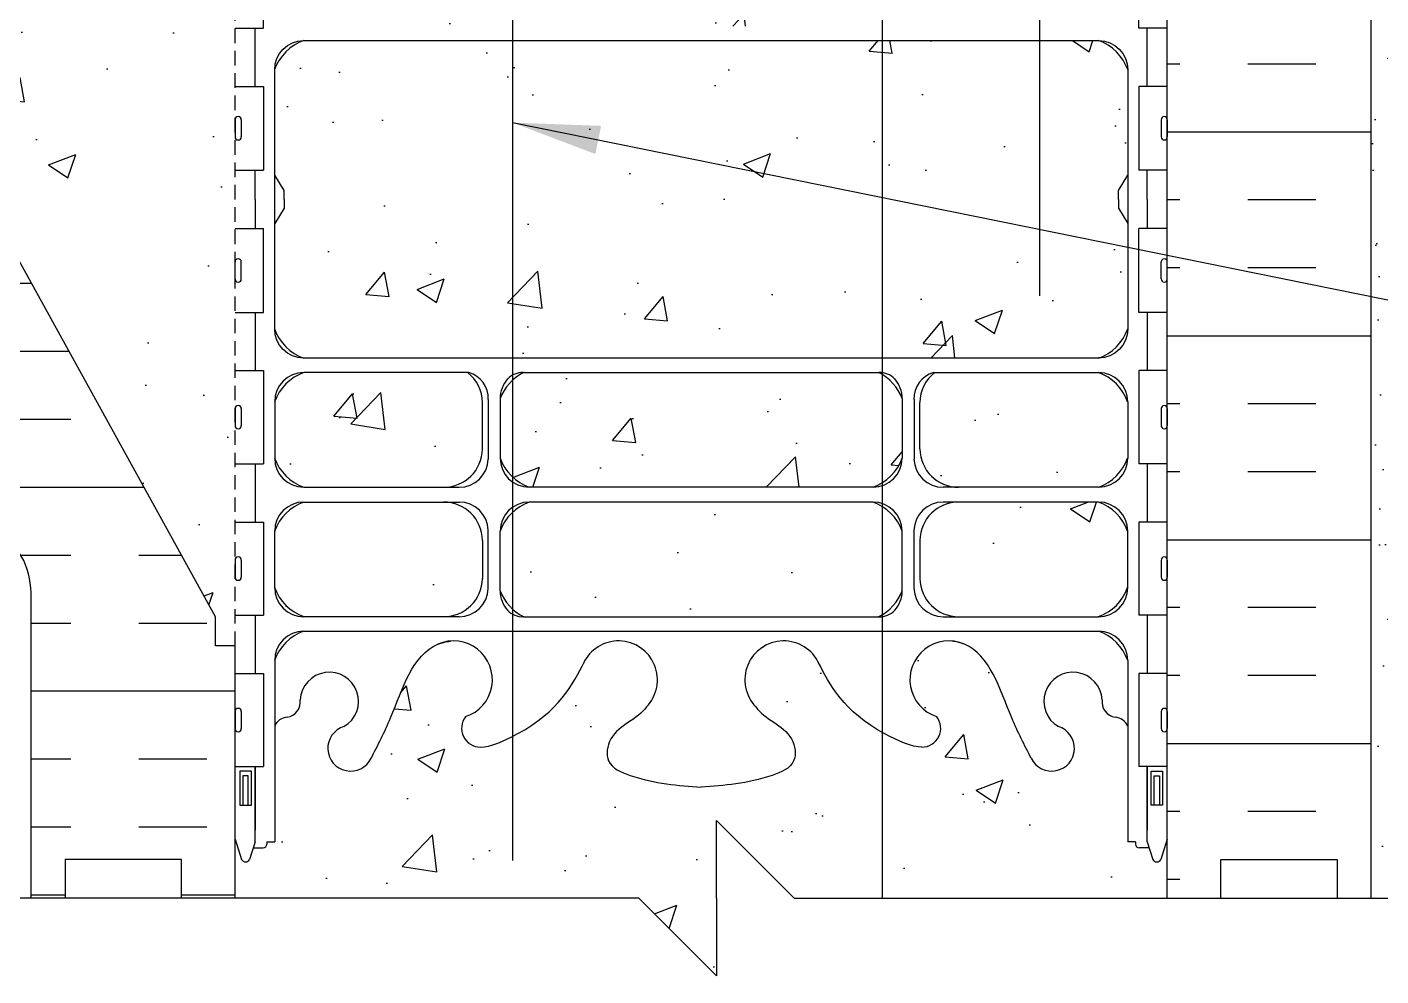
# Model space of a CAD drawing. Header units: inches. Extents: x 194.4 to 286.3, y 91.1 to 158.2.
# Drawn here: x 249.42 to 266.85, y 111.24 to 123.46 of the extents above; entities that cross this region are included whole.
import ezdxf

# ---------------------------------------------------------------- set-up
doc = ezdxf.new("R2010")
doc.units = ezdxf.units.IN
doc.header["$LTSCALE"] = 0.5
doc.header["$MEASUREMENT"] = 0
doc.linetypes.add('HIDDEN2', pattern=[0.1875, 0.125, -0.0625])
for name, color, linetype in [('HATCH', 12, 'Continuous'), ('Hidden2', 12, 'HIDDEN2'), ('line25', 2, 'Continuous'), ('LINE3', 3, 'Continuous'), ('LINE50', 5, 'Continuous'), ('LINE9', 9, 'Continuous'), ('TEXT', 4, 'Continuous'), ('Web_Edge', 9, 'Continuous')]:
    doc.layers.add(name, color=color, linetype=linetype)
doc.styles.add('DIM', font='romans.shx', dxfattribs={"width": 0.7})
doc.dimstyles.new('ext_12', dxfattribs={"dimscale": 12, "dimtxt": 0.09375, "dimasz": 0.09375, "dimexe": 0.09375, "dimexo": 0.0625, "dimgap": 0.0625, "dimtad": 1, "dimdec": 1, "dimzin": 2, "dimdsep": 46, "dimlunit": 4, "dimtxsty": 'DIM', "dimcen": 0.09, "dimdle": 0.09375, "dimclrt": 4, "dimadec": 0, "dimazin": 0, "dimtfac": 1, "dimtdec": 1, "dimtmove": 2, "dimatfit": 3, "dimfxl": 1, "dimfrac": 2, "dimtolj": 1, "dimtzin": 0, "dimarcsym": 0})
pattern_1 = [(50, (0, 0), (3.5863, -0.31376), [0.375, -4.125]), (355, (0, 0), (-0.693757, 3.76096), [0.3, -3.3]), (100.4514, (0.299, -0.026), (2.892544, 3.4472), [0.3187, -3.50571]), (46.1842, (0, 1), (5.336207, -0.827596), [0.5625, -6.1875]), (96.6356, (0.4447, 0.931), (4.67331, 4.87059), [0.47805, -5.25857]), (351.1842, (0, 1), (4.67331, 4.87059), [0.45, -4.95]), (21, (0.5, 0.75), (2.984535, -2.013094), [0.375, -4.125]), (326, (0.5, 0.75), (1.216577, 3.62575), [0.3, -3.3]), (71.4514, (0.7487, 0.5822), (4.201112, 1.612656), [0.3187, -3.50571]), (37.5, (0, 0), (0.0607993, 1.6644693), [0, -3.26, 0, -3.35, 0, -3.3125]), (7.5, (0, 0), (1.315348, 1.972059), [0, -1.91, 0, -3.185, 0, -1.2625]), (327.5, (-1.115, 0), (2.669112, -0.1127744), [0, -1.25, 0, -3.9, 0, -5.175]), (317.5, (-1.615, 0), (2.915931, 0.500525), [0, -1.625, 0, -2.59, 0, -3.675])]

msp = doc.modelspace()

# ---------------------------------------------------------------- hatches: boundary and pattern name
at = {"layer": 'HATCH'}
h = msp.add_hatch(dxfattribs=at)
h.set_pattern_fill('AR-CONC', color=256, scale=0.5)
h.set_pattern_definition(pattern_1)
h.paths.add_polyline_path([(252.099, 130.237), (251.411, 130.237), (251.411, 129.737), (249.911, 129.737), (249.911, 130.237), (249.474, 130.237), (247.474, 130.237), (247.474, 128.737, -1), (246.974, 128.737), (246.974, 130.237), (245.674, 130.237), (245.674, 128.487, 0.079579), (246.674, 125.237), (251.849, 115.862), (251.849, 115.487), (252.099, 115.487)])
h.paths.add_polyline_path([(263.863, 154.332), (263.953, 154.332, 0.088416), (264.099, 154.43), (264.099, 157.237), (257.099, 157.237), (256.099, 158.237), (256.099, 156.237), (255.099, 157.237), (252.099, 157.237), (252.099, 154.43, 0.088416), (252.245, 154.332), (252.335, 154.332), (252.335, 154.291, -0.249069), (252.445, 154.084), (252.445, 154.016, -0.414214), (252.382, 153.954), (252.335, 153.954), (252.335, 153.884), (252.44, 153.884, -0.155529), (252.615, 153.749, 0.180914), (253.033, 153.438), (254.614, 153.085, 0.054974), (254.941, 153.049), (258.099, 153.049), (261.256, 153.049, 0.054974), (261.583, 153.085), (263.164, 153.438, 0.180914), (263.582, 153.749, -0.155529), (263.758, 153.884), (263.863, 153.884), (263.863, 153.954), (263.815, 153.954, -0.414214), (263.753, 154.016), (263.753, 154.084, -0.249069), (263.863, 154.291)])
edge = h.paths.add_edge_path()
edge.add_line((264.099, 148.237), (264.099, 150.237))
edge.add_arc((263.753, 149.876), 0.5, 46.2109, 66.4218)
edge.add_line((263.953, 150.335), (263.863, 150.335))
edge.add_line((263.863, 150.335), (263.863, 150.376))
edge.add_arc((264.003, 150.584), 0.25, 180, 235.9442, ccw=False)
edge.add_line((263.753, 150.584), (263.753, 150.651))
edge.add_arc((263.815, 150.651), 0.0625, 90, 180, ccw=False)
edge.add_line((263.815, 150.714), (263.863, 150.714))
edge.add_line((263.863, 150.714), (263.863, 150.784))
edge.add_line((263.863, 150.784), (263.758, 150.784))
edge.add_arc((263.795, 150.434), 0.352, 96.1291, 141.5331)
edge.add_arc((263.418, 150.702), 0.113, 167.8156, 334.0569, ccw=False)
edge.add_arc((262.933, 150.707), 0.375, 2.9237, 239.8675)
edge.add_arc((262.613, 150.113), 0.3, -152.403, 63.9425, ccw=False)
edge.add_spline(control_points=[(262.347, 149.974), (262.261, 150.141), (262.008, 150.631), (261.813, 151.312), (261.488, 151.443)], knot_values=[0, 0, 0, 0, 0.579211, 1.703896, 1.703896, 1.703896, 1.703896], degree=3, periodic=0)
edge.add_spline(control_points=[(261.488, 151.443), (261.438, 151.463), (261.384, 151.475), (261.327, 151.483)], knot_values=[1.703896, 1.703896, 1.703896, 1.703896, 1.875321, 1.875321, 1.875321, 1.875321], degree=3, periodic=0)
edge.add_arc((261.286, 150.985), 0.5, 85.2926, 251.7937)
edge.add_arc((260.94, 150.36), 0.242, -90, 38.2327, ccw=False)
edge.add_spline(control_points=[(260.94, 150.118), (260.819, 150.116), (259.999, 150.468), (259.754, 150.915), (259.615, 151.195)], knot_values=[0.038125, 0.038125, 0.038125, 0.038125, 0.320663, 1.237398, 1.237398, 1.237398, 1.237398], degree=3, periodic=0)
edge.add_spline(control_points=[(259.615, 151.195), (259.612, 151.201), (259.609, 151.208), (259.606, 151.214)], knot_values=[1.237398, 1.237398, 1.237398, 1.237398, 1.258119, 1.258119, 1.258119, 1.258119], degree=3, periodic=0)
edge.add_arc((259.161, 150.985), 0.5, 28.0183, 224.1875)
edge.add_spline(control_points=[(258.803, 150.637), (258.91, 150.474), (259.27, 150.383), (259.347, 149.887), (258.799, 149.652), (258.395, 149.623), (258.099, 149.602)], knot_values=[0.229407, 0.229407, 0.229407, 0.229407, 0.844432, 1.128849, 1.464331, 2.389004, 2.389004, 2.389004, 2.389004], degree=3, periodic=0)
edge.add_spline(control_points=[(258.099, 149.602), (257.802, 149.623), (257.398, 149.652), (256.85, 149.887), (256.927, 150.383), (257.287, 150.474), (257.395, 150.637)], knot_values=[0.229407, 0.229407, 0.229407, 0.229407, 1.15408, 1.489562, 1.773979, 2.389004, 2.389004, 2.389004, 2.389004], degree=3, periodic=0)
edge.add_arc((257.036, 150.985), 0.5, 315.8125, 511.9817)
edge.add_spline(control_points=[(256.592, 151.214), (256.589, 151.208), (256.585, 151.201), (256.582, 151.195)], knot_values=[1.237398, 1.237398, 1.237398, 1.237398, 1.258119, 1.258119, 1.258119, 1.258119], degree=3, periodic=0)
edge.add_spline(control_points=[(256.582, 151.195), (256.443, 150.915), (256.198, 150.468), (255.378, 150.116), (255.257, 150.118)], knot_values=[0.038125, 0.038125, 0.038125, 0.038125, 0.95486, 1.237398, 1.237398, 1.237398, 1.237398], degree=3, periodic=0)
edge.add_arc((255.257, 150.36), 0.242, 141.7673, 270, ccw=False)
edge.add_arc((254.911, 150.985), 0.5, 288.2063, 454.7074)
edge.add_spline(control_points=[(254.87, 151.483), (254.813, 151.475), (254.759, 151.463), (254.709, 151.443)], knot_values=[1.703896, 1.703896, 1.703896, 1.703896, 1.875321, 1.875321, 1.875321, 1.875321], degree=3, periodic=0)
edge.add_spline(control_points=[(254.709, 151.443), (254.384, 151.312), (254.189, 150.631), (253.936, 150.141), (253.85, 149.974)], knot_values=[0, 0, 0, 0, 1.124685, 1.703896, 1.703896, 1.703896, 1.703896], degree=3, periodic=0)
edge.add_arc((253.585, 150.113), 0.3, 116.0575, 333.0565, ccw=False)
edge.add_arc((253.265, 150.707), 0.375, 300.1325, 537.0763)
edge.add_arc((252.779, 150.702), 0.113, -154.0569, 12.1844, ccw=False)
edge.add_arc((252.402, 150.434), 0.352, 38.4669, 83.8709)
edge.add_line((252.44, 150.784), (252.335, 150.784))
edge.add_line((252.335, 150.784), (252.335, 150.714))
edge.add_line((252.335, 150.714), (252.382, 150.714))
edge.add_arc((252.382, 150.651), 0.0625, 0, 90, ccw=False)
edge.add_line((252.445, 150.651), (252.445, 150.584))
edge.add_arc((252.195, 150.584), 0.25, 304.0558, 360, ccw=False)
edge.add_line((252.335, 150.376), (252.335, 150.335))
edge.add_line((252.335, 150.335), (252.245, 150.335))
edge.add_arc((252.445, 149.876), 0.5, 113.5782, 133.7891)
edge.add_line((252.099, 150.237), (252.099, 148.237))
edge.add_line((252.099, 148.237), (252.099, 147.736))
edge.add_line((252.099, 147.736), (252.179, 147.816))
edge.add_line((252.179, 147.816), (252.269, 147.816))
edge.add_line((252.269, 147.816), (252.299, 147.786))
edge.add_line((252.299, 147.786), (252.449, 147.786))
edge.add_arc((252.449, 147.736), 0.05, 0, 90, ccw=False)
edge.add_line((252.499, 147.736), (252.599, 147.736))
edge.add_line((252.599, 147.736), (252.599, 147.175))
edge.add_arc((252.899, 147.175), 0.3, 180, 265.2426)
edge.add_line((252.874, 146.876), (258.082, 146.692))
edge.add_arc((258.099, 146.891), 0.2, 265.2426, 270)
edge.add_arc((258.099, 146.891), 0.2, 270, 274.7574)
edge.add_line((258.115, 146.692), (263.323, 146.876))
edge.add_arc((263.299, 147.175), 0.3, 274.7574, 360)
edge.add_line((263.599, 147.175), (263.599, 147.736))
edge.add_line((263.599, 147.736), (263.699, 147.736))
edge.add_arc((263.749, 147.736), 0.05, 90, 180, ccw=False)
edge.add_line((263.749, 147.786), (263.899, 147.786))
edge.add_line((263.899, 147.786), (263.929, 147.816))
edge.add_line((263.929, 147.816), (264.019, 147.816))
edge.add_line((264.019, 147.816), (264.099, 147.736))
edge.add_line((264.099, 147.736), (264.099, 148.237))
h.paths.add_polyline_path([(263.323, 145.755), (258.115, 145.939, 0.020761), (258.099, 145.94, 0.020761), (258.082, 145.939), (252.874, 145.755, 0.390098), (252.599, 145.456), (252.599, 145.115, -0.121296), (252.84, 144.919, -0.520567), (253.666, 144.919, -0.520567), (254.104, 144.919, -0.520567), (254.493, 144.943, -0.520567), (255.197, 144.943, -0.520567), (255.829, 144.943, -0.520567), (256.388, 144.943, -0.520567), (256.704, 144.943, -0.520567), (257.215, 144.943, -0.520567), (257.798, 144.943, -0.358767), (258.099, 144.987, -0.358767), (258.399, 144.943, -0.520567), (258.983, 144.943, -0.520567), (259.493, 144.943, -0.520567), (259.809, 144.943, -0.115213), (259.924, 145.046, -0.115213), (260.04, 144.943, -0.520567), (260.356, 144.943, -0.520567), (260.866, 144.943, -0.520567), (261.45, 144.943, -0.11209), (261.702, 145.049, -0.11209), (261.954, 144.943, -0.520567), (262.538, 144.943, -0.520567), (263.048, 144.943, -0.520567), (263.364, 144.943, -0.115213), (263.479, 145.046, -0.115213), (263.595, 144.943, -0.007884), (263.599, 144.948), (263.599, 145.456, 0.390098)])
h.paths.add_polyline_path([(264.099, 142.987), (282.994, 142.987), (282.994, 144.987), (264.099, 144.987), (264.099, 144.896), (264.019, 144.816), (263.929, 144.816), (263.899, 144.846), (263.749, 144.846, -0.414214), (263.699, 144.896), (263.599, 144.896), (263.599, 144.938, 0.119893), (263.479, 145.046, 0.115213), (263.364, 144.943, 0.520567), (263.048, 144.943, 0.520567), (262.538, 144.943, 0.520567), (261.954, 144.943, 0.11209), (261.702, 145.049, 0.11209), (261.45, 144.943, 0.520567), (260.866, 144.943, 0.520567), (260.356, 144.943, 0.520567), (260.04, 144.943, 0.115213), (259.924, 145.046, 0.115213), (259.809, 144.943, 0.520567), (259.493, 144.943, 0.520567), (258.983, 144.943, 0.520567), (258.399, 144.943, 0.358767), (258.099, 144.987, 0.358767), (257.798, 144.943, 0.520567), (257.215, 144.943, 0.520567), (256.704, 144.943, 0.520567), (256.388, 144.943, 0.520567), (255.829, 144.943, 0.520567), (255.197, 144.943, 0.520567), (254.493, 144.943, 0.520567), (254.104, 144.919, 0.520567), (253.666, 144.919, 0.520567), (252.84, 144.919, 0.121296), (252.599, 145.115), (252.599, 144.896), (252.499, 144.896, -0.414214), (252.449, 144.846), (252.299, 144.846), (252.269, 144.816), (252.179, 144.816), (252.099, 144.896), (252.099, 144.592), (252.464, 144.592), (252.464, 143.392), (252.099, 143.392), (252.099, 142.642), (252.464, 142.642), (252.464, 141.442), (252.099, 141.442), (252.099, 140.692), (252.464, 140.692), (252.464, 139.612), (252.099, 139.612), (252.099, 138.862), (252.464, 138.862), (252.464, 137.782), (252.099, 137.782), (252.099, 137.032), (252.464, 137.032), (252.464, 135.832), (252.099, 135.832), (252.099, 135.551, -0.412831), (252.84, 135.419, -0.520567), (253.666, 135.419, -0.520567), (254.104, 135.419, -0.520567), (254.493, 135.443, -0.520567), (255.197, 135.443, -0.520567), (255.829, 135.443, -0.520567), (256.388, 135.443, -0.520567), (256.704, 135.443, -0.520567), (257.215, 135.443, -0.520567), (257.798, 135.443, -0.358767), (258.099, 135.487, -0.358767), (258.399, 135.443, -0.520567), (258.983, 135.443, -0.520567), (259.493, 135.443, -0.520567), (259.809, 135.443, -0.606632), (260.099, 135.487, -0.606632), (260.388, 135.443, -0.520567), (260.704, 135.443, -0.520567), (261.215, 135.443, -0.520567), (261.798, 135.443, -0.358767), (262.099, 135.487, -0.358767), (262.399, 135.443, -0.520567), (262.983, 135.443, -0.520567), (263.493, 135.443, -0.520567), (263.809, 135.443, -0.606632), (264.099, 135.487), (264.099, 136.987), (264.099, 141.487)])
h.paths.add_polyline_path([(263.599, 134.599), (263.699, 134.599, -0.327813), (263.734, 134.647), (263.734, 135.082), (264.099, 135.082), (264.099, 135.487, 0.606632), (263.809, 135.443, 0.520567), (263.493, 135.443, 0.520567), (262.983, 135.443, 0.520567), (262.399, 135.443, 0.358767), (262.099, 135.487, 0.358767), (261.798, 135.443, 0.520567), (261.215, 135.443, 0.520567), (260.704, 135.443, 0.520567), (260.388, 135.443, 0.606632), (260.099, 135.487, 0.606632), (259.809, 135.443, 0.520567), (259.493, 135.443, 0.520567), (258.983, 135.443, 0.520567), (258.399, 135.443, 0.358767), (258.099, 135.487, 0.358767), (257.798, 135.443, 0.520567), (257.215, 135.443, 0.520567), (256.704, 135.443, 0.520567), (256.388, 135.443, 0.520567), (255.829, 135.443, 0.520567), (255.197, 135.443, 0.520567), (254.493, 135.443, 0.520567), (254.104, 135.419, 0.520567), (253.666, 135.419, 0.520567), (252.84, 135.419, 0.412831), (252.099, 135.551), (252.099, 135.082), (252.464, 135.082), (252.464, 134.647, -0.327813), (252.499, 134.599), (252.599, 134.599), (252.599, 134.038, 0.390098), (252.874, 133.739), (258.082, 133.555, 0.020761), (258.099, 133.555, 0.020761), (258.115, 133.555), (263.323, 133.739, 0.390098), (263.599, 134.038)])
h = msp.add_hatch(dxfattribs=at)
h.set_pattern_fill('AR-SAND', color=256, scale=0.5, style=0)
h.set_pattern_definition([(37.5, (65.8014, 0.99555), (-0.0314967, 0.963412), [0, -0.76, 0, -0.85, 0, -0.8125]), (7.5, (65.8014, 0.9956), (0.8848884, 1.411073), [0, -0.41, 0, -0.685, 0, -0.2625]), (327.5, (65.1864, 0.99555), (1.557071, 0.0028295), [0, -0.25, 0, -0.9, 0, -1.175]), (317.5, (65.1864, 0.9956), (1.503063, 0.438838), [0, -0.125, 0, -0.59, 0, -0.675])])
h.paths.add_polyline_path([(267.224, 135.17, 0.267949), (266.974, 134.737), (266.974, 132.487), (266.849, 131.987), (266.724, 131.987), (266.724, 130.237), (266.724, 112.241), (267.224, 112.242)])
h = msp.add_hatch(dxfattribs=at)
h.set_pattern_fill('INSUL', color=256, scale=7, style=0)
h.set_pattern_definition([(180, (3190.2602, -284.7722), (0, 2.625), []), (180, (3190.2602, -283.8972), (0, 2.625), [0.875, -0.875]), (180, (3190.2602, -283.0222), (0, 2.625), [0.875, -0.875])])
h.paths.add_polyline_path([(266.724, 112.237), (266.286, 112.237), (266.286, 112.737), (264.786, 112.737), (264.786, 112.237), (264.099, 112.237), (264.099, 130.237), (264.786, 130.237), (264.786, 130.737), (266.286, 130.737), (266.286, 130.237), (266.724, 130.237)])
h = msp.add_hatch(dxfattribs=at)
h.set_pattern_fill('INSUL', color=256, scale=7, style=0)
h.set_pattern_definition([(0, (-2750.3922, -310.345), (0, 2.625), []), (0, (-2750.3922, -309.47), (0, 2.625), [0.875, -0.875]), (0, (-2750.3922, -308.595), (0, 2.625), [0.875, -0.875])])
h.paths.add_polyline_path([(246.674, 125.237, -0.079579), (245.674, 128.487), (245.674, 130.237), (244.974, 130.237), (244.974, 125.237, 0.131652), (245.643, 122.737), (249.381, 116.587, -0.10438), (249.474, 116.112), (249.474, 112.237), (249.911, 112.237), (249.911, 112.737), (251.411, 112.737), (251.411, 112.237), (252.099, 112.237), (252.099, 115.487), (251.849, 115.487), (251.849, 115.862)])
h = msp.add_hatch(dxfattribs=at)
h.set_pattern_fill('AR-CONC', color=256, scale=0.5)
h.set_pattern_definition(pattern_1)
h.paths.add_polyline_path([(260.686, 125.511, -0.414214), (260.311, 125.136), (255.886, 125.136, -0.414214), (255.511, 125.511), (255.511, 126.279, -0.18144), (255.605, 126.527, -0.234276), (255.81, 126.612), (260.387, 126.612, -0.234774), (260.593, 126.527, -0.181221), (260.686, 126.28)])
h.paths.add_polyline_path([(260.686, 124.57, 0.225652), (260.311, 124.945), (255.886, 124.945, 0.225652), (255.511, 124.57), (255.511, 123.802, 0.185301), (255.81, 123.469), (260.387, 123.469, 0.185301), (260.686, 123.802)])
h.paths.add_polyline_path([(263.589, 124.57, 0.225652), (263.214, 124.945), (261.413, 124.945, 0.410093), (260.913, 124.452), (260.914, 123.855, 0.24677), (261.108, 123.469), (263.214, 123.469, 0.225652), (263.589, 123.844)])
h.paths.add_polyline_path([(263.589, 126.237, 0.225652), (263.214, 126.612), (261.413, 126.612, 0.406005), (260.914, 126.126), (260.913, 125.629, 0.410093), (261.413, 125.136), (263.214, 125.136, 0.225652), (263.589, 125.511)])
h.paths.add_polyline_path([(255.284, 126.126, 0.406005), (254.784, 126.612), (252.984, 126.612, 0.225652), (252.609, 126.237), (252.609, 125.511, 0.225652), (252.984, 125.136), (254.784, 125.136, 0.410093), (255.284, 125.629)])
h.paths.add_polyline_path([(254.784, 124.945), (252.984, 124.945, 0.225652), (252.609, 124.57), (252.609, 123.844, 0.225652), (252.984, 123.469), (255.089, 123.469, 0.24677), (255.284, 123.855), (255.284, 124.452, 0.410093)])
h.paths.add_polyline_path([(260.686, 116.964, 0.225652), (260.311, 117.339), (255.886, 117.339, 0.225652), (255.511, 116.964), (255.511, 116.196, 0.185301), (255.81, 115.863), (260.387, 115.863, 0.185301), (260.686, 116.196)])
h.paths.add_polyline_path([(260.686, 118.673, 0.185301), (260.387, 119.006), (255.81, 119.006, 0.185301), (255.511, 118.673), (255.511, 117.905, 0.225652), (255.886, 117.53), (260.311, 117.53, 0.225652), (260.686, 117.905)])
h.paths.add_polyline_path([(263.589, 118.631, 0.225652), (263.214, 119.006), (261.108, 119.006, 0.24677), (260.914, 118.62), (260.913, 118.023, 0.410093), (261.413, 117.53), (263.214, 117.53, 0.225652), (263.589, 117.905)])
h.paths.add_polyline_path([(263.214, 117.339), (261.413, 117.339, 0.410093), (260.913, 116.846), (260.914, 116.349, 0.406005), (261.413, 115.863), (263.214, 115.863, 0.225652), (263.589, 116.238), (263.589, 116.964, 0.225652)])
h.paths.add_polyline_path([(255.284, 116.846, 0.410093), (254.784, 117.339), (252.984, 117.339, 0.225652), (252.609, 116.964), (252.609, 116.238, 0.225652), (252.984, 115.863), (254.784, 115.863, 0.406005), (255.284, 116.349)])
h.paths.add_polyline_path([(255.284, 118.62, 0.24677), (255.089, 119.006), (252.984, 119.006, 0.225652), (252.609, 118.631), (252.609, 117.905, 0.225652), (252.984, 117.53), (254.784, 117.53, 0.410093), (255.284, 118.023)])
h = msp.add_hatch(dxfattribs=at)
h.set_pattern_fill('AR-CONC', color=256, scale=0.5)
h.set_pattern_definition([(50, (-23.9998, -3e-11), (3.5863, -0.31376), [0.375, -4.125]), (355, (-23.9998, -3e-11), (-0.693757, 3.76096), [0.3, -3.3]), (100.4514, (-23.701, -0.026), (2.892544, 3.4472), [0.3187, -3.50571]), (46.1842, (-23.9998, 1), (5.336207, -0.827596), [0.5625, -6.1875]), (96.6356, (-23.555, 0.931), (4.67331, 4.87059), [0.47805, -5.25857]), (351.1842, (-24, 1), (4.67331, 4.87059), [0.45, -4.95]), (21, (-23.4998, 0.75), (2.984535, -2.013094), [0.375, -4.125]), (326, (-23.4998, 0.75), (1.216577, 3.62575), [0.3, -3.3]), (71.4514, (-23.251, 0.5822), (4.20111, 1.612656), [0.3187, -3.50571]), (37.5, (-23.9998, -3e-11), (0.0607993, 1.6644693), [0, -3.26, 0, -3.35, 0, -3.3125]), (7.5, (-23.9998, -3e-11), (1.315348, 1.972059), [0, -1.91, 0, -3.185, 0, -1.2625]), (327.5, (-25.1148, -3e-11), (2.669112, -0.1127744), [0, -1.25, 0, -3.9, 0, -5.175]), (317.5, (-25.6148, -3e-11), (2.91593, 0.500525), [0, -1.625, 0, -2.59, 0, -3.675])])
h.paths.add_polyline_path([(263.589, 122.906, 0.414203), (263.214, 123.281), (252.984, 123.281, 0.414225), (252.609, 122.906), (252.609, 119.568, 0.414203), (252.984, 119.193), (263.214, 119.193, 0.414225), (263.589, 119.568)])
h = msp.add_hatch(dxfattribs=at)
h.set_pattern_fill('AR-CONC', color=256, scale=0.5)
h.set_pattern_definition(pattern_1)
edge = h.paths.add_edge_path()
edge.add_arc((263.414, 114.379), 0.19, 23.6297, 85.6939)
edge.add_arc((263.458, 114.767), 0.2, 172.8929, 261.6212, ccw=False)
edge.add_arc((262.885, 114.773), 0.375, 2.9237, 239.8675)
edge.add_arc((262.611, 114.168), 0.293, -154.2016, 73.0731, ccw=False)
edge.add_spline(control_points=[(262.347, 114.04), (262.261, 114.207), (262.008, 114.697), (261.813, 115.378), (261.488, 115.508)], knot_values=[0, 0, 0, 0, 0.579211, 1.703896, 1.703896, 1.703896, 1.703896], degree=3, periodic=0)
edge.add_spline(control_points=[(261.488, 115.508), (261.438, 115.528), (261.384, 115.54), (261.327, 115.549)], knot_values=[1.703896, 1.703896, 1.703896, 1.703896, 1.875321, 1.875321, 1.875321, 1.875321], degree=3, periodic=0)
edge.add_arc((261.286, 115.051), 0.5, 85.2926, 251.7937)
edge.add_arc((260.94, 114.426), 0.242, -90, 38.2327, ccw=False)
edge.add_spline(control_points=[(260.94, 114.184), (260.819, 114.182), (259.999, 114.533), (259.754, 114.98), (259.615, 115.26)], knot_values=[0.038125, 0.038125, 0.038125, 0.038125, 0.320663, 1.237398, 1.237398, 1.237398, 1.237398], degree=3, periodic=0)
edge.add_arc((259.161, 115.051), 0.5, 24.819, 224.1875)
edge.add_spline(control_points=[(258.803, 114.702), (258.91, 114.539), (259.27, 114.448), (259.347, 113.953), (258.799, 113.717), (258.395, 113.689), (258.099, 113.668)], knot_values=[0.229407, 0.229407, 0.229407, 0.229407, 0.844432, 1.128849, 1.464331, 2.389004, 2.389004, 2.389004, 2.389004], degree=3, periodic=0)
edge.add_spline(control_points=[(258.099, 113.668), (257.802, 113.689), (257.398, 113.717), (256.85, 113.953), (256.927, 114.448), (257.287, 114.539), (257.395, 114.702)], knot_values=[0.229407, 0.229407, 0.229407, 0.229407, 1.15408, 1.489562, 1.773979, 2.389004, 2.389004, 2.389004, 2.389004], degree=3, periodic=0)
edge.add_arc((257.036, 115.051), 0.5, 315.8125, 515.181)
edge.add_spline(control_points=[(256.582, 115.26), (256.443, 114.98), (256.198, 114.533), (255.378, 114.182), (255.257, 114.184)], knot_values=[0.038125, 0.038125, 0.038125, 0.038125, 0.95486, 1.237398, 1.237398, 1.237398, 1.237398], degree=3, periodic=0)
edge.add_arc((255.257, 114.426), 0.242, 141.7673, 270, ccw=False)
edge.add_arc((254.911, 115.051), 0.5, 288.2063, 454.7074)
edge.add_spline(control_points=[(254.87, 115.549), (254.813, 115.54), (254.759, 115.528), (254.709, 115.508)], knot_values=[1.703896, 1.703896, 1.703896, 1.703896, 1.875321, 1.875321, 1.875321, 1.875321], degree=3, periodic=0)
edge.add_spline(control_points=[(254.709, 115.508), (254.384, 115.378), (254.189, 114.697), (253.936, 114.207), (253.85, 114.04)], knot_values=[0, 0, 0, 0, 1.124685, 1.703896, 1.703896, 1.703896, 1.703896], degree=3, periodic=0)
edge.add_arc((253.586, 114.168), 0.293, 106.9269, 334.2016, ccw=False)
edge.add_arc((253.313, 114.773), 0.375, 300.1325, 537.0763)
edge.add_arc((252.739, 114.767), 0.2, -81.62, 7.1071, ccw=False)
edge.add_arc((252.783, 114.379), 0.19, 94.3036, 156.3684)
edge.add_line((252.609, 114.455), (252.609, 112.966))
edge.add_line((252.609, 112.966), (252.509, 112.966))
edge.add_line((252.509, 112.966), (252.509, 112.936))
edge.add_arc((252.459, 112.936), 0.05, -90, 0, ccw=False)
edge.add_line((252.459, 112.886), (252.332, 112.886))
edge.add_line((252.332, 112.886), (252.284, 112.736))
edge.add_arc((252.234, 112.763), 0.0567, 208.0725, 331.9275, ccw=False)
edge.add_line((252.184, 112.736), (252.099, 112.997))
edge.add_line((252.099, 112.997), (252.099, 112.237))
edge.add_line((252.099, 112.237), (257.297, 112.237))
edge.add_line((257.297, 112.237), (258.297, 111.237))
edge.add_line((258.297, 111.237), (258.297, 112.237))
edge.add_line((258.297, 112.237), (258.297, 113.237))
edge.add_line((258.297, 113.237), (259.297, 112.237))
edge.add_line((259.297, 112.237), (264.099, 112.238))
edge.add_line((264.099, 112.238), (264.099, 112.997))
edge.add_line((264.099, 112.997), (264.014, 112.736))
edge.add_arc((263.964, 112.763), 0.0567, 208.0725, 331.9275, ccw=False)
edge.add_line((263.914, 112.736), (263.865, 112.886))
edge.add_line((263.865, 112.886), (263.739, 112.886))
edge.add_arc((263.739, 112.936), 0.05, 180, 270, ccw=False)
edge.add_line((263.689, 112.936), (263.689, 112.966))
edge.add_line((263.689, 112.966), (263.589, 112.966))
edge.add_line((263.589, 112.966), (263.589, 114.455))

# ---------------------------------------------------------------- linework, layer by layer
at = {"layer": 'Hidden2', "ltscale": 3}
msp.add_line((252.099, 115.487), (252.099, 130.237), dxfattribs=at)
at = {"layer": 'line25'}
for p, q in [((264.099, 112.237), (264.099, 130.237)), ((251.849, 115.862), (246.674, 125.237)), ((252.464, 123.442), (252.464, 124.642)), ((263.734, 123.442), (263.734, 124.642)), ((252.099, 123.442), (252.464, 123.442)), ((264.099, 123.442), (263.734, 123.442)), ((252.099, 122.692), (252.464, 122.692)), ((252.464, 122.692), (252.464, 121.612)), ((264.099, 122.692), (263.734, 122.692)), ((263.734, 122.692), (263.734, 121.612)), ((252.099, 122.262), (252.099, 122.042)), ((252.099, 122.207), (252.099, 122.207)), ((252.139, 122.302), (252.139, 122.302)), ((252.179, 122.262), (252.179, 122.042)), ((264.019, 122.262), (264.019, 122.042)), ((264.059, 122.302), (264.059, 122.302)), ((264.099, 122.262), (264.099, 122.042)), ((264.099, 122.207), (264.099, 122.207)), ((252.099, 122.097), (252.099, 122.097)), ((252.139, 122.002), (252.139, 122.002)), ((264.059, 122.002), (264.059, 122.002)), ((264.099, 122.097), (264.099, 122.097)), ((252.099, 121.612), (252.464, 121.612)), ((264.099, 121.612), (263.734, 121.612)), ((252.099, 120.862), (252.464, 120.862)), ((252.464, 119.782), (252.464, 120.862)), ((264.099, 120.862), (263.734, 120.862)), ((263.734, 119.782), (263.734, 120.862)), ((252.099, 120.212), (252.099, 120.432)), ((252.139, 120.472), (252.139, 120.472)), ((252.179, 120.212), (252.179, 120.432)), ((264.019, 120.212), (264.019, 120.432)), ((264.059, 120.472), (264.059, 120.472)), ((264.099, 120.212), (264.099, 120.432)), ((252.099, 120.377), (252.099, 120.377)), ((252.099, 120.267), (252.099, 120.267)), ((264.099, 120.377), (264.099, 120.377)), ((264.099, 120.267), (264.099, 120.267)), ((252.139, 120.172), (252.139, 120.172)), ((264.059, 120.172), (264.059, 120.172)), ((252.099, 119.782), (252.464, 119.782)), ((264.099, 119.782), (263.734, 119.782)), ((252.099, 119.032), (252.464, 119.032)), ((252.464, 119.032), (252.464, 117.832)), ((264.099, 119.032), (263.734, 119.032)), ((263.734, 119.032), (263.734, 117.832)), ((252.099, 118.542), (252.099, 118.322)), ((252.139, 118.582), (252.139, 118.582)), ((252.179, 118.542), (252.179, 118.322)), ((264.019, 118.542), (264.019, 118.322)), ((264.059, 118.582), (264.059, 118.582)), ((264.099, 118.542), (264.099, 118.322)), ((252.099, 118.487), (252.099, 118.487)), ((252.099, 118.377), (252.099, 118.377)), ((264.099, 118.487), (264.099, 118.487)), ((264.099, 118.377), (264.099, 118.377)), ((252.139, 118.282), (252.139, 118.282)), ((264.059, 118.282), (264.059, 118.282)), ((252.099, 117.832), (252.464, 117.832)), ((264.099, 117.832), (263.734, 117.832)), ((252.099, 117.082), (252.464, 117.082)), ((252.464, 117.082), (252.464, 115.882)), ((264.099, 117.082), (263.734, 117.082)), ((263.734, 117.082), (263.734, 115.882)), ((252.099, 116.592), (252.099, 116.372)), ((252.179, 116.592), (252.179, 116.372)), ((264.019, 116.592), (264.019, 116.372)), ((264.099, 116.592), (264.099, 116.372)), ((252.099, 116.537), (252.099, 116.537)), ((252.099, 116.427), (252.099, 116.427)), ((264.099, 116.537), (264.099, 116.537)), ((264.099, 116.427), (264.099, 116.427)), ((252.139, 116.332), (252.139, 116.332)), ((264.059, 116.332), (264.059, 116.332)), ((251.849, 115.487), (251.849, 115.862)), ((252.099, 115.882), (252.464, 115.882)), ((264.099, 115.882), (263.734, 115.882)), ((252.099, 115.487), (251.849, 115.487)), ((252.099, 112.237), (252.099, 115.487)), ((252.099, 115.132), (252.464, 115.132)), ((252.464, 115.132), (252.464, 113.932)), ((264.099, 115.132), (263.734, 115.132)), ((263.734, 115.132), (263.734, 113.932)), ((252.139, 114.682), (252.139, 114.682)), ((264.059, 114.682), (264.059, 114.682)), ((252.099, 114.642), (252.099, 114.422)), ((252.099, 114.587), (252.099, 114.587)), ((252.179, 114.642), (252.179, 114.422)), ((264.019, 114.642), (264.019, 114.422)), ((264.099, 114.642), (264.099, 114.422)), ((264.099, 114.587), (264.099, 114.587)), ((252.099, 114.477), (252.099, 114.477)), ((252.139, 114.382), (252.139, 114.382)), ((264.059, 114.382), (264.059, 114.382)), ((264.099, 114.477), (264.099, 114.477)), ((252.099, 113.932), (252.464, 113.932)), ((264.099, 113.932), (263.734, 113.932))]:
    msp.add_line(p, q, dxfattribs=at)
for centre, start, end in [((252.139, 122.262), 90, 180), ((252.139, 122.262), 0, 90), ((264.059, 122.262), 90, 180), ((264.059, 122.262), 360, 90), ((252.139, 122.042), 180, 270), ((252.139, 122.042), 270, 0), ((264.059, 122.042), 180, 270), ((264.059, 122.042), 270, 0), ((252.139, 120.432), 90, 180), ((252.139, 120.432), 360, 90), ((264.059, 120.432), 90, 180), ((264.059, 120.432), 0, 90), ((252.139, 120.212), 180, 270), ((252.139, 120.212), 270, 0), ((264.059, 120.212), 180, 270), ((264.059, 120.212), 270, 0), ((252.139, 118.542), 90, 180), ((252.139, 118.542), 0, 90), ((264.059, 118.542), 90, 180), ((264.059, 118.542), 360, 90), ((252.139, 118.322), 180, 270), ((252.139, 118.322), 270, 0), ((264.059, 118.322), 180, 270), ((264.059, 118.322), 270, 0), ((252.139, 116.592), 90, 180), ((252.139, 116.592), 0, 90), ((264.059, 116.592), 90, 180), ((264.059, 116.592), 360, 90), ((252.139, 116.372), 180, 270), ((252.139, 116.372), 270, 0), ((264.059, 116.372), 180, 270), ((264.059, 116.372), 270, 0), ((252.139, 114.642), 90, 180), ((252.139, 114.642), 0, 90), ((264.059, 114.642), 90, 180), ((264.059, 114.642), 360, 90), ((252.139, 114.422), 180, 270), ((252.139, 114.422), 270, 0), ((264.059, 114.422), 180, 270), ((264.059, 114.422), 270, 0)]:
    msp.add_arc(centre, 0.04, start, end, dxfattribs=at)
at = {"layer": 'LINE3'}
for p, q in [((255.671, 156.665), (255.671, 112.722)), ((260.43, 133.218), (260.43, 112.236)), ((262.457, 119.996), (262.457, 126.306))]:
    msp.add_line(p, q, dxfattribs=at)
at = {"layer": 'LINE50'}
msp.add_line((266.724, 112.237), (266.724, 130.237), dxfattribs=at)
msp.add_lwpolyline([(249.474, 112.237), (249.474, 116.112, 0.10438), (249.381, 116.587), (245.643, 122.737, -0.131652), (244.974, 125.237), (244.974, 130.237), (245.674, 130.237)], format="xyb", dxfattribs=at)
for points in [[(252.099, 112.237), (251.411, 112.237), (251.411, 112.737), (249.911, 112.737), (249.911, 112.237), (249.474, 112.237)], [(264.099, 112.237), (264.786, 112.237), (264.786, 112.737), (266.286, 112.737), (266.286, 112.237), (266.724, 112.237)]]:
    msp.add_lwpolyline(points, dxfattribs=at)
at = {"layer": 'LINE9'}
for p, q in [((258.297, 113.237), (259.297, 112.237)), ((258.297, 112.237), (258.297, 113.237)), ((257.297, 112.237), (248.643, 112.237)), ((258.297, 111.237), (257.297, 112.237)), ((258.297, 112.237), (258.297, 111.237)), ((259.297, 112.237), (267.95, 112.239))]:
    msp.add_line(p, q, dxfattribs=at)
at = {"layer": 'Web_Edge'}
for p, q in [((252.729, 121.35), (252.609, 121.55)), ((252.729, 121.35), (252.609, 121.55)), ((263.469, 121.35), (263.589, 121.55)), ((263.469, 121.35), (263.589, 121.55)), ((252.729, 121.237), (252.729, 121.35)), ((252.729, 121.237), (252.729, 121.35)), ((263.469, 121.237), (263.469, 121.35)), ((263.469, 121.237), (263.469, 121.35)), ((252.729, 121.125), (252.609, 120.925)), ((252.729, 121.125), (252.609, 120.925)), ((252.729, 121.237), (252.729, 121.125)), ((252.729, 121.237), (252.729, 121.125)), ((263.469, 121.237), (263.469, 121.125)), ((263.469, 121.237), (263.469, 121.125)), ((263.469, 121.125), (263.589, 120.925)), ((263.469, 121.125), (263.589, 120.925)), ((255.107, 119.006), (252.984, 119.006)), ((255.81, 119.006), (260.421, 119.006)), ((261.09, 119.006), (263.214, 119.006)), ((252.609, 118.631), (252.609, 117.905)), ((255.284, 118.023), (255.284, 118.62)), ((255.359, 118.661), (255.359, 117.891)), ((255.511, 118.674), (255.511, 117.905)), ((260.686, 118.674), (260.686, 117.905)), ((260.839, 118.661), (260.839, 117.891)), ((260.913, 118.023), (260.914, 118.62)), ((263.589, 118.631), (263.589, 117.905)), ((252.984, 117.53), (254.984, 117.53)), ((260.311, 117.53), (255.886, 117.53)), ((263.214, 117.53), (261.213, 117.53)), ((252.984, 117.339), (254.984, 117.339)), ((260.311, 117.339), (255.886, 117.339)), ((263.214, 117.339), (261.213, 117.339)), ((252.609, 116.238), (252.609, 116.964)), ((255.359, 116.225), (255.359, 116.977)), ((255.511, 116.195), (255.511, 116.964)), ((260.686, 116.195), (260.686, 116.964)), ((260.839, 116.225), (260.839, 116.977)), ((263.589, 116.238), (263.589, 116.964)), ((255.284, 116.846), (255.284, 116.349)), ((260.913, 116.846), (260.914, 116.349)), ((254.984, 115.863), (252.984, 115.863)), ((255.81, 115.863), (260.421, 115.863)), ((261.213, 115.863), (263.214, 115.863)), ((252.984, 115.676), (263.214, 115.676)), ((252.609, 115.301), (252.609, 112.966)), ((263.589, 115.301), (263.589, 112.966)), ((252.359, 112.966), (252.359, 113.932)), ((263.839, 112.966), (263.839, 113.932)), ((252.099, 112.997), (252.184, 112.736)), ((252.359, 112.966), (252.284, 112.736)), ((252.509, 112.966), (252.609, 112.966)), ((252.509, 112.966), (252.509, 112.936)), ((252.509, 112.936), (252.509, 112.936)), ((263.689, 112.966), (263.589, 112.966)), ((263.689, 112.966), (263.689, 112.936)), ((263.689, 112.936), (263.689, 112.936)), ((263.839, 112.966), (263.914, 112.736)), ((264.099, 112.997), (264.014, 112.736)), ((252.332, 112.886), (252.459, 112.886)), ((263.865, 112.886), (263.739, 112.886))]:
    msp.add_line(p, q, dxfattribs=at)
for points in [[(252.359, 122.692), (252.359, 123.442)], [(263.839, 122.692), (263.839, 123.442)], [(252.359, 121.237), (252.359, 121.612)], [(263.839, 121.237), (263.839, 121.612)], [(252.359, 121.237), (252.359, 120.862)], [(263.839, 121.237), (263.839, 120.862)], [(252.359, 119.782), (252.359, 119.032)], [(263.839, 119.782), (263.839, 119.032)], [(252.359, 117.832), (252.359, 117.082)], [(263.839, 117.832), (263.839, 117.082)], [(252.359, 115.882), (252.359, 115.132)], [(263.839, 115.882), (263.839, 115.132)], [(252.359, 113.932), (252.359, 113.116)], [(263.839, 113.932), (263.839, 113.116)]]:
    msp.add_lwpolyline(points, dxfattribs=at)
msp.add_lwpolyline([(252.609, 122.906, -0.414198), (252.984, 123.281), (263.214, 123.281, -0.414198), (263.589, 122.906), (263.589, 119.568, -0.414198), (263.214, 119.193), (252.984, 119.193, -0.414198), (252.609, 119.568)], format="xyb", close=True, dxfattribs=at)
for points in [[(252.309, 113.876), (252.159, 113.876), (252.159, 113.436), (252.309, 113.436)], [(252.269, 113.816), (252.199, 113.816), (252.199, 113.436), (252.269, 113.436)], [(263.889, 113.876), (264.039, 113.876), (264.039, 113.436), (263.889, 113.436)], [(263.929, 113.816), (263.999, 113.816), (263.999, 113.436), (263.929, 113.436)]]:
    msp.add_lwpolyline(points, close=True, dxfattribs=at)
for centre, radius, start, end in [((253.19, 122.7), 0.618, 109.569, 160.4297), ((263.007, 122.7), 0.618, 19.5703, 70.431), ((253.19, 119.775), 0.618, 199.5703, 250.431), ((263.007, 119.775), 0.618, 289.569, 340.4297), ((253.19, 118.424), 0.617, 109.5682, 160.4318), ((252.984, 118.631), 0.375, 90, 180), ((254.819, 118.628), 0.464, 358.9928, 54.4406), ((255.013, 118.673), 0.346, 358.053, 74.2116), ((256.094, 118.45), 0.624, 117.0966, 159.0881), ((255.887, 118.674), 0.376, 138.3704, 179.9486), ((255.793, 118.756), 0.25, 86.1209, 138.3704), ((260.103, 118.45), 0.624, 20.9119, 62.9034), ((260.404, 118.756), 0.25, 41.6296, 93.8791), ((260.31, 118.674), 0.376, 0.0514, 41.6296), ((261.184, 118.673), 0.346, 105.7884, 181.947), ((261.378, 118.628), 0.464, 125.5594, 181.0072), ((263.007, 118.424), 0.617, 19.5682, 70.4318), ((263.214, 118.631), 0.375, 360, 90), ((254.784, 118.03), 0.5, 270, 359.1927), ((261.413, 118.03), 0.5, 180.8073, 270), ((253.19, 118.112), 0.617, 199.5682, 250.4318), ((252.984, 117.905), 0.375, 180, 270), ((254.984, 117.905), 0.375, 270, 357.9696), ((256.093, 118.112), 0.617, 199.5682, 250.4318), ((255.886, 117.905), 0.375, 180, 270), ((260.104, 118.112), 0.617, 289.5682, 340.4318), ((260.311, 117.905), 0.375, 270, 360), ((261.213, 117.905), 0.375, 182.0304, 270), ((263.007, 118.112), 0.617, 289.5682, 340.4318), ((263.214, 117.905), 0.375, 270, 0), ((253.19, 116.757), 0.617, 109.5682, 160.4318), ((252.984, 116.964), 0.375, 90, 180), ((254.784, 116.839), 0.5, 0.8073, 90), ((254.984, 116.964), 0.375, 2.0304, 90), ((256.093, 116.757), 0.617, 109.5682, 160.4318), ((255.886, 116.964), 0.375, 90, 180), ((260.104, 116.757), 0.617, 19.5682, 70.4318), ((260.311, 116.964), 0.375, 0, 90), ((261.213, 116.964), 0.375, 90, 177.9696), ((261.413, 116.839), 0.5, 90, 179.1927), ((263.007, 116.757), 0.617, 19.5682, 70.4318), ((263.214, 116.964), 0.375, 360, 90), ((253.19, 116.445), 0.617, 199.5682, 250.4318), ((252.984, 116.238), 0.375, 180, 270), ((254.784, 116.363), 0.5, 270, 359.1927), ((261.413, 116.363), 0.5, 180.8073, 270), ((263.007, 116.445), 0.617, 289.5682, 340.4318), ((263.214, 116.238), 0.375, 270, 0), ((254.984, 116.238), 0.375, 270, 357.9696), ((256.094, 116.419), 0.624, 200.9119, 242.9034), ((255.887, 116.195), 0.376, 180.0514, 221.6296), ((260.103, 116.419), 0.624, 297.0966, 339.0881), ((260.31, 116.195), 0.376, 318.3704, 359.9486), ((261.213, 116.238), 0.375, 182.0304, 270), ((255.793, 116.113), 0.25, 221.6296, 273.8791), ((260.404, 116.113), 0.25, 266.1209, 318.3704), ((253.19, 115.094), 0.618, 109.569, 160.4297), ((252.984, 115.301), 0.375, 90.0009, 179.9979), ((254.911, 115.051), 0.5, 288.2063, 113.7861), ((257.036, 115.051), 0.5, 315.8125, 155.181), ((259.161, 115.051), 0.5, 24.819, 224.1875), ((261.286, 115.051), 0.5, 66.2139, 251.7937), ((263.007, 115.094), 0.618, 19.5703, 70.431), ((263.214, 115.301), 0.375, 0.0021, 89.9991), ((253.313, 114.773), 0.375, 300.1325, 177.0763), ((262.885, 114.773), 0.375, 2.9237, 239.8675), ((252.739, 114.767), 0.2, 278.38, 7.1071), ((263.458, 114.767), 0.2, 172.8929, 261.62), ((252.783, 114.379), 0.19, 94.3036, 156.3684), ((255.257, 114.426), 0.242, 141.7673, 270), ((260.94, 114.426), 0.242, 270, 38.2327), ((263.414, 114.379), 0.19, 23.6316, 85.6964), ((253.586, 114.168), 0.293, 106.9269, 334.2016), ((262.611, 114.168), 0.293, 205.7984, 73.0731), ((252.459, 112.936), 0.05, 270, 0), ((263.739, 112.936), 0.05, 180, 270), ((252.234, 112.763), 0.0567, 208.0725, 331.9275), ((263.964, 112.763), 0.0567, 208.0725, 331.9275)]:
    msp.add_arc(centre, radius, start, end, dxfattribs=at)
for points, knots in [([(253.85, 114.04), (253.936, 114.207), (254.189, 114.697), (254.403, 115.446), (254.813, 115.54), (254.87, 115.549)], [0, 0, 0, 0, 0.579211, 1.703896, 1.875321, 1.875321, 1.875321, 1.875321]), ([(262.347, 114.04), (262.261, 114.207), (262.008, 114.697), (261.794, 115.446), (261.384, 115.54), (261.327, 115.549)], [0, 0, 0, 0, 0.579211, 1.703896, 1.875321, 1.875321, 1.875321, 1.875321]), ([(255.257, 114.184), (255.378, 114.182), (256.212, 114.539), (256.451, 114.996), (256.592, 115.279)], [0.038125, 0.038125, 0.038125, 0.038125, 0.320663, 1.258119, 1.258119, 1.258119, 1.258119]), ([(260.94, 114.184), (260.819, 114.182), (259.985, 114.539), (259.746, 114.996), (259.606, 115.279)], [0.038125, 0.038125, 0.038125, 0.038125, 0.320663, 1.258119, 1.258119, 1.258119, 1.258119]), ([(257.395, 114.702), (257.287, 114.539), (256.927, 114.448), (256.85, 113.953), (257.398, 113.717), (257.802, 113.689), (258.099, 113.668)], [0.229407, 0.229407, 0.229407, 0.229407, 0.844432, 1.128849, 1.464331, 2.389004, 2.389004, 2.389004, 2.389004]), ([(258.803, 114.702), (258.91, 114.539), (259.27, 114.448), (259.347, 113.953), (258.799, 113.717), (258.395, 113.689), (258.099, 113.668)], [0.229407, 0.229407, 0.229407, 0.229407, 0.844432, 1.128849, 1.464331, 2.389004, 2.389004, 2.389004, 2.389004])]:
    msp.add_open_spline(points, degree=3, knots=knots, dxfattribs=at)

# ---------------------------------------------------------------- leaders
at = {"layer": 'TEXT'}
msp.add_leader([(255.671, 122.225), (270.081, 119.307), (273.725, 119.307)], dimstyle='ext_12', override={"dimgap": 0.0625, "dimtad": 0}, dxfattribs=at)

doc.saveas('drawing.dxf')
